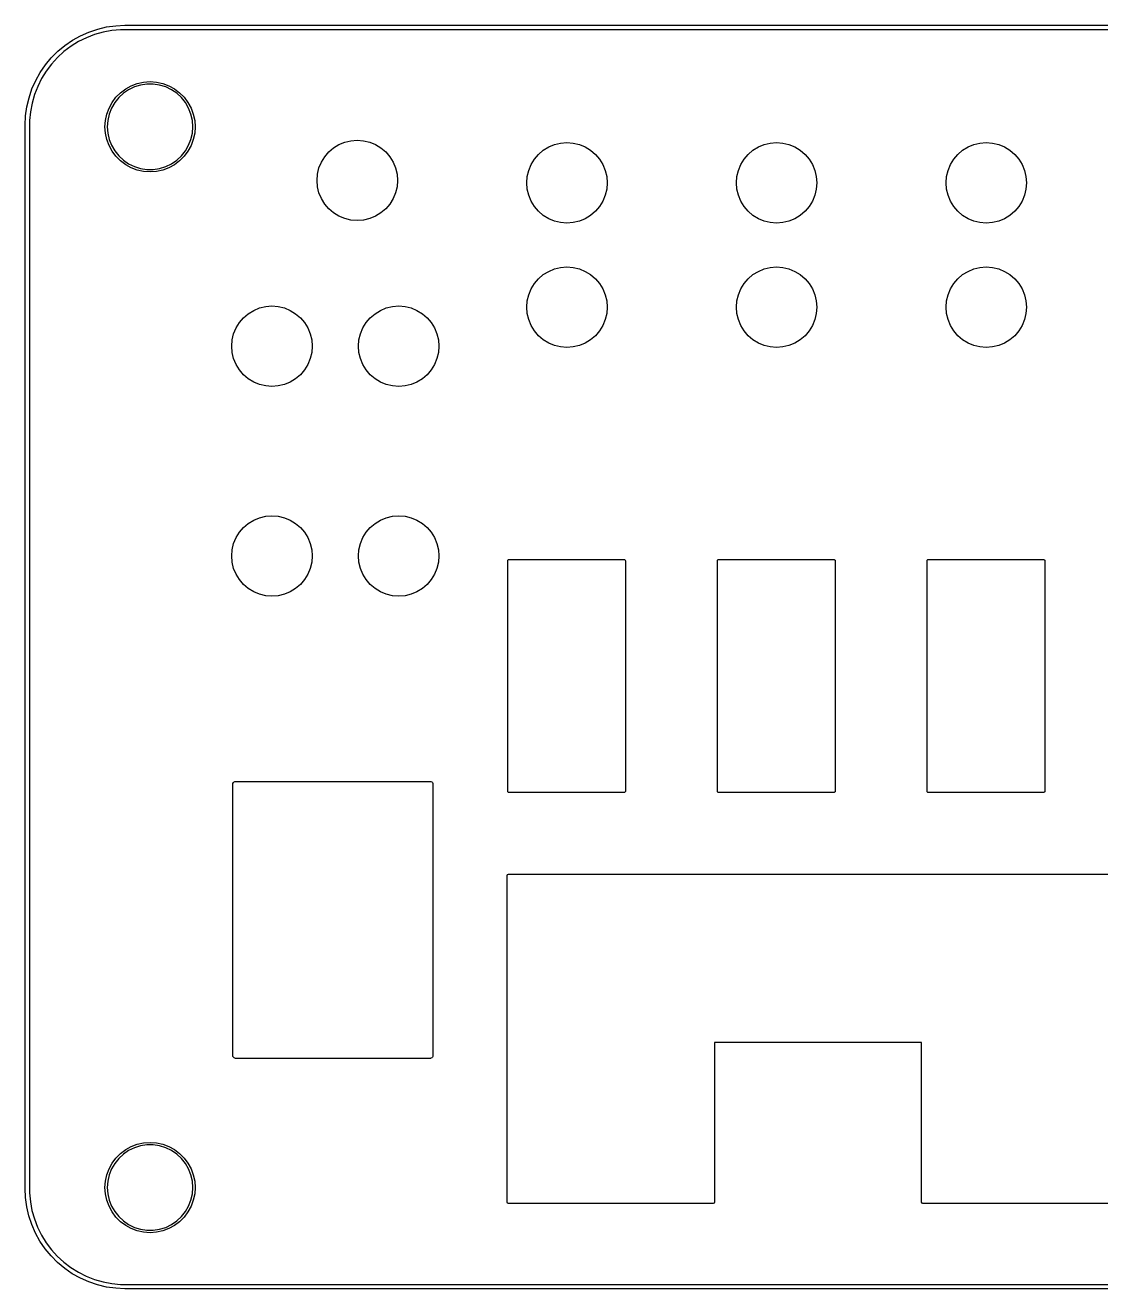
# Model space of a CAD drawing. Header units: millimetres. Extents: x 1.4 to 7.92, y -2.97 to -0.93.
# Drawn here: x 1.401 to 3.138, y -2.974 to -0.935 of the extents above; entities that cross this region are included whole.
import ezdxf

# ---------------------------------------------------------------- set-up
doc = ezdxf.new("R2010")
doc.units = ezdxf.units.MM
doc.layers.get('0').update_dxf_attribs({"linetype": 'CONTINUOUS', "lineweight": 25})
doc.layers.add('BLACK', color=3, linetype='CONTINUOUS')

msp = doc.modelspace()

# ---------------------------------------------------------------- linework, layer by layer
at = {"color": 3, "linetype": 'CONTINUOUS', "lineweight": -3}
msp.add_line((2.0591, -2.1595), (2.0591, -2.5984), dxfattribs=at)
at = {"layer": 'BLACK', "linetype": 'CONTINUOUS'}
for p, q in [((1.5178, -0.9407), (1.5323, -0.9373)), ((1.5323, -0.9373), (1.547, -0.9353)), ((1.547, -0.9353), (1.5619, -0.9346)), ((1.5619, -0.9346), (1.5619, -0.9346)), ((1.5619, -0.9346), (7.7627, -0.9346)), ((1.5619, -0.9346), (1.5619, -0.9346)), ((1.4771, -0.9587), (1.4901, -0.9515)), ((1.4996, -0.9546), (1.4869, -0.961)), ((1.4901, -0.9515), (1.5037, -0.9455)), ((1.5129, -0.9495), (1.4996, -0.9546)), ((1.5037, -0.9455), (1.5178, -0.9407)), ((1.5266, -0.9456), (1.5129, -0.9495)), ((1.5406, -0.943), (1.5266, -0.9456)), ((1.5548, -0.9417), (1.5406, -0.943)), ((1.5619, -0.9417), (1.5548, -0.9417)), ((7.7627, -0.9417), (1.5619, -0.9417)), ((1.5619, -0.9417), (1.5619, -0.9417)), ((1.5619, -0.9417), (1.5619, -0.9417)), ((1.4429, -0.9871), (1.4534, -0.9766)), ((1.4634, -0.9771), (1.4529, -0.9866)), ((1.4534, -0.9766), (1.4648, -0.9671)), ((1.4748, -0.9685), (1.4634, -0.9771)), ((1.4648, -0.9671), (1.4771, -0.9587)), ((1.4869, -0.961), (1.4748, -0.9685)), ((1.425, -1.0108), (1.4334, -0.9986)), ((1.4334, -0.9986), (1.4429, -0.9871)), ((1.4433, -0.9972), (1.4347, -1.0085)), ((1.4529, -0.9866), (1.4433, -0.9972)), ((1.4177, -1.0238), (1.425, -1.0108)), ((1.4347, -1.0085), (1.4272, -1.0206)), ((1.407, -1.0515), (1.4117, -1.0374)), ((1.4117, -1.0374), (1.4177, -1.0238)), ((1.4209, -1.0334), (1.4158, -1.0466)), ((1.4272, -1.0206), (1.4209, -1.0334)), ((1.5547, -1.0434), (1.563, -1.0372)), ((1.5678, -1.0386), (1.5593, -1.0444)), ((1.563, -1.0372), (1.5721, -1.0322)), ((1.5771, -1.0341), (1.5678, -1.0386)), ((1.5721, -1.0322), (1.5818, -1.0285)), ((1.587, -1.0311), (1.5771, -1.0341)), ((1.5818, -1.0285), (1.592, -1.0263)), ((1.5972, -1.0295), (1.587, -1.0311)), ((1.592, -1.0263), (1.6024, -1.0256)), ((1.6075, -1.0295), (1.5972, -1.0295)), ((1.6024, -1.0256), (1.6127, -1.0263)), ((1.6177, -1.0311), (1.6075, -1.0295)), ((1.6127, -1.0263), (1.6229, -1.0285)), ((1.6276, -1.0341), (1.6177, -1.0311)), ((1.6229, -1.0285), (1.6326, -1.0322)), ((1.6369, -1.0386), (1.6276, -1.0341)), ((1.6326, -1.0322), (1.6417, -1.0372)), ((1.6454, -1.0444), (1.6369, -1.0386)), ((1.6417, -1.0372), (1.6501, -1.0434)), ((1.4036, -1.066), (1.407, -1.0515)), ((1.4119, -1.0603), (1.4092, -1.0743)), ((1.4158, -1.0466), (1.4119, -1.0603)), ((1.5361, -1.0682), (1.5411, -1.059)), ((1.5453, -1.0595), (1.5401, -1.0684)), ((1.5411, -1.059), (1.5473, -1.0507)), ((1.5517, -1.0514), (1.5453, -1.0595)), ((1.5473, -1.0507), (1.5547, -1.0434)), ((1.5593, -1.0444), (1.5517, -1.0514)), ((1.653, -1.0514), (1.6454, -1.0444)), ((1.6501, -1.0434), (1.6574, -1.0507)), ((1.6594, -1.0595), (1.653, -1.0514)), ((1.6574, -1.0507), (1.6636, -1.059)), ((1.6646, -1.0684), (1.6594, -1.0595)), ((1.6636, -1.059), (1.6686, -1.0682)), ((1.4008, -1.0956), (1.4015, -1.0807)), ((1.4015, -1.0807), (1.4036, -1.066)), ((1.4092, -1.0743), (1.4079, -1.0885)), ((1.5303, -1.0881), (1.5325, -1.0779)), ((1.5325, -1.0779), (1.5361, -1.0682)), ((1.5363, -1.0781), (1.534, -1.0881)), ((1.5401, -1.0684), (1.5363, -1.0781)), ((1.6684, -1.0781), (1.6646, -1.0684)), ((1.6707, -1.0881), (1.6684, -1.0781)), ((1.6686, -1.0682), (1.6722, -1.0779)), ((1.6722, -1.0779), (1.6745, -1.0881)), ((1.4008, -2.8124), (1.4008, -1.0956)), ((1.4008, -1.0956), (1.4008, -1.0956)), ((1.4079, -1.0885), (1.4079, -1.0956)), ((1.4079, -1.0956), (1.4079, -1.0956)), ((1.4079, -1.0956), (1.4079, -2.8124)), ((1.5295, -1.0984), (1.5303, -1.0881)), ((1.5303, -1.1088), (1.5295, -1.0984)), ((1.534, -1.0881), (1.5333, -1.0984)), ((1.5333, -1.0984), (1.534, -1.1087)), ((1.6715, -1.0984), (1.6707, -1.0881)), ((1.6707, -1.1087), (1.6715, -1.0984)), ((1.6745, -1.0881), (1.6752, -1.0984)), ((1.6752, -1.0984), (1.6745, -1.1088)), ((1.5325, -1.1189), (1.5303, -1.1088)), ((1.5361, -1.1287), (1.5325, -1.1189)), ((1.534, -1.1087), (1.5363, -1.1188)), ((1.5363, -1.1188), (1.5401, -1.1284)), ((1.6646, -1.1284), (1.6684, -1.1188)), ((1.6684, -1.1188), (1.6707, -1.1087)), ((1.6722, -1.1189), (1.6686, -1.1287)), ((1.6745, -1.1088), (1.6722, -1.1189)), ((1.9169, -1.1233), (1.9268, -1.1209)), ((1.9268, -1.1209), (1.937, -1.1201)), ((1.937, -1.1201), (1.9472, -1.1209)), ((1.9472, -1.1209), (1.9571, -1.1233)), ((1.5411, -1.1378), (1.5361, -1.1287)), ((1.5401, -1.1284), (1.5453, -1.1373)), ((1.5473, -1.1461), (1.5411, -1.1378)), ((1.5453, -1.1373), (1.5517, -1.1454)), ((1.653, -1.1454), (1.6594, -1.1373)), ((1.6636, -1.1378), (1.6574, -1.1461)), ((1.6594, -1.1373), (1.6646, -1.1284)), ((1.6686, -1.1287), (1.6636, -1.1378)), ((1.8845, -1.1469), (1.8911, -1.1391)), ((1.8911, -1.1391), (1.8988, -1.1325)), ((1.8988, -1.1325), (1.9075, -1.1272)), ((1.9075, -1.1272), (1.9169, -1.1233)), ((1.9571, -1.1233), (1.9665, -1.1272)), ((1.9665, -1.1272), (1.9752, -1.1325)), ((1.9752, -1.1325), (1.9829, -1.1391)), ((1.9829, -1.1391), (1.9896, -1.1469)), ((2.2297, -1.143), (2.2374, -1.1364)), ((2.2374, -1.1364), (2.2461, -1.1311)), ((2.2461, -1.1311), (2.2555, -1.1272)), ((2.2555, -1.1272), (2.2654, -1.1248)), ((2.2654, -1.1248), (2.2756, -1.124)), ((2.2756, -1.124), (2.2858, -1.1248)), ((2.2858, -1.1248), (2.2957, -1.1272)), ((2.2957, -1.1272), (2.3051, -1.1311)), ((2.3051, -1.1311), (2.3138, -1.1364)), ((2.3138, -1.1364), (2.3215, -1.143)), ((2.5682, -1.143), (2.576, -1.1364)), ((2.576, -1.1364), (2.5847, -1.1311)), ((2.5847, -1.1311), (2.5941, -1.1272)), ((2.5941, -1.1272), (2.604, -1.1248)), ((2.604, -1.1248), (2.6142, -1.124)), ((2.6142, -1.124), (2.6243, -1.1248)), ((2.6243, -1.1248), (2.6342, -1.1272)), ((2.6342, -1.1272), (2.6437, -1.1311)), ((2.6437, -1.1311), (2.6524, -1.1364)), ((2.6524, -1.1364), (2.6601, -1.143)), ((2.9068, -1.143), (2.9146, -1.1364)), ((2.9146, -1.1364), (2.9233, -1.1311)), ((2.9233, -1.1311), (2.9327, -1.1272)), ((2.9327, -1.1272), (2.9426, -1.1248)), ((2.9426, -1.1248), (2.9528, -1.124)), ((2.9528, -1.124), (2.9629, -1.1248)), ((2.9629, -1.1248), (2.9728, -1.1272)), ((2.9728, -1.1272), (2.9822, -1.1311)), ((2.9822, -1.1311), (2.9909, -1.1364)), ((2.9909, -1.1364), (2.9987, -1.143)), ((1.5547, -1.1535), (1.5473, -1.1461)), ((1.5517, -1.1454), (1.5593, -1.1524)), ((1.563, -1.1597), (1.5547, -1.1535)), ((1.5593, -1.1524), (1.5678, -1.1583)), ((1.5721, -1.1647), (1.563, -1.1597)), ((1.5678, -1.1583), (1.5771, -1.1627)), ((1.6276, -1.1627), (1.6369, -1.1583)), ((1.6417, -1.1597), (1.6326, -1.1647)), ((1.6369, -1.1583), (1.6454, -1.1524)), ((1.6501, -1.1535), (1.6417, -1.1597)), ((1.6454, -1.1524), (1.653, -1.1454)), ((1.6574, -1.1461), (1.6501, -1.1535)), ((1.8752, -1.165), (1.8791, -1.1555)), ((1.8791, -1.1555), (1.8845, -1.1469)), ((1.9896, -1.1469), (1.9949, -1.1555)), ((1.9949, -1.1555), (1.9988, -1.165)), ((2.2138, -1.1689), (2.2177, -1.1595)), ((2.2177, -1.1595), (2.223, -1.1508)), ((2.223, -1.1508), (2.2297, -1.143)), ((2.3215, -1.143), (2.3281, -1.1508)), ((2.3281, -1.1508), (2.3335, -1.1595)), ((2.3335, -1.1595), (2.3374, -1.1689)), ((2.5524, -1.1689), (2.5563, -1.1595)), ((2.5563, -1.1595), (2.5616, -1.1508)), ((2.5616, -1.1508), (2.5682, -1.143)), ((2.6601, -1.143), (2.6667, -1.1508)), ((2.6667, -1.1508), (2.6721, -1.1595)), ((2.6721, -1.1595), (2.676, -1.1689)), ((2.891, -1.1689), (2.8949, -1.1595)), ((2.8949, -1.1595), (2.9002, -1.1508)), ((2.9002, -1.1508), (2.9068, -1.143)), ((2.9987, -1.143), (3.0053, -1.1508)), ((3.0053, -1.1508), (3.0106, -1.1595)), ((3.0106, -1.1595), (3.0145, -1.1689)), ((1.5818, -1.1683), (1.5721, -1.1647)), ((1.5771, -1.1627), (1.587, -1.1658)), ((1.592, -1.1705), (1.5818, -1.1683)), ((1.587, -1.1658), (1.5972, -1.1673)), ((1.6024, -1.1713), (1.592, -1.1705)), ((1.5972, -1.1673), (1.6075, -1.1673)), ((1.6127, -1.1705), (1.6024, -1.1713)), ((1.6075, -1.1673), (1.6177, -1.1658)), ((1.6229, -1.1683), (1.6127, -1.1705)), ((1.6177, -1.1658), (1.6276, -1.1627)), ((1.6326, -1.1647), (1.6229, -1.1683)), ((1.872, -1.185), (1.8728, -1.1749)), ((1.8728, -1.1749), (1.8752, -1.165)), ((1.9988, -1.165), (2.0012, -1.1749)), ((2.0012, -1.1749), (2.002, -1.185)), ((2.2106, -1.189), (2.2114, -1.1788)), ((2.2114, -1.1788), (2.2138, -1.1689)), ((2.3374, -1.1689), (2.3398, -1.1788)), ((2.3398, -1.1788), (2.3406, -1.189)), ((2.5492, -1.189), (2.55, -1.1788)), ((2.55, -1.1788), (2.5524, -1.1689)), ((2.676, -1.1689), (2.6783, -1.1788)), ((2.6783, -1.1788), (2.6791, -1.189)), ((2.8878, -1.189), (2.8886, -1.1788)), ((2.8886, -1.1788), (2.891, -1.1689)), ((3.0145, -1.1689), (3.0169, -1.1788)), ((3.0169, -1.1788), (3.0177, -1.189)), ((1.8728, -1.1952), (1.872, -1.185)), ((1.8752, -1.2051), (1.8728, -1.1952)), ((2.0012, -1.1952), (1.9988, -1.2051)), ((2.002, -1.185), (2.0012, -1.1952)), ((2.2114, -1.1991), (2.2106, -1.189)), ((2.2138, -1.2091), (2.2114, -1.1991)), ((2.3398, -1.1991), (2.3374, -1.2091)), ((2.3406, -1.189), (2.3398, -1.1991)), ((2.55, -1.1991), (2.5492, -1.189)), ((2.5524, -1.2091), (2.55, -1.1991)), ((2.6783, -1.1991), (2.676, -1.2091)), ((2.6791, -1.189), (2.6783, -1.1991)), ((2.8886, -1.1991), (2.8878, -1.189)), ((2.891, -1.2091), (2.8886, -1.1991)), ((3.0169, -1.1991), (3.0145, -1.2091)), ((3.0177, -1.189), (3.0169, -1.1991)), ((1.8791, -1.2145), (1.8752, -1.2051)), ((1.8845, -1.2232), (1.8791, -1.2145)), ((1.8911, -1.231), (1.8845, -1.2232)), ((1.9896, -1.2232), (1.9829, -1.231)), ((1.9949, -1.2145), (1.9896, -1.2232)), ((1.9988, -1.2051), (1.9949, -1.2145)), ((2.2177, -1.2185), (2.2138, -1.2091)), ((2.223, -1.2272), (2.2177, -1.2185)), ((2.3335, -1.2185), (2.3281, -1.2272)), ((2.3374, -1.2091), (2.3335, -1.2185)), ((2.5563, -1.2185), (2.5524, -1.2091)), ((2.5616, -1.2272), (2.5563, -1.2185)), ((2.6721, -1.2185), (2.6667, -1.2272)), ((2.676, -1.2091), (2.6721, -1.2185)), ((2.8949, -1.2185), (2.891, -1.2091)), ((2.9002, -1.2272), (2.8949, -1.2185)), ((3.0106, -1.2185), (3.0053, -1.2272)), ((3.0145, -1.2091), (3.0106, -1.2185)), ((1.8988, -1.2376), (1.8911, -1.231)), ((1.9075, -1.2429), (1.8988, -1.2376)), ((1.9169, -1.2468), (1.9075, -1.2429)), ((1.9665, -1.2429), (1.9571, -1.2468)), ((1.9752, -1.2376), (1.9665, -1.2429)), ((1.9829, -1.231), (1.9752, -1.2376)), ((2.2297, -1.2349), (2.223, -1.2272)), ((2.2374, -1.2415), (2.2297, -1.2349)), ((2.2461, -1.2469), (2.2374, -1.2415)), ((2.3138, -1.2415), (2.3051, -1.2469)), ((2.3215, -1.2349), (2.3138, -1.2415)), ((2.3281, -1.2272), (2.3215, -1.2349)), ((2.5682, -1.2349), (2.5616, -1.2272)), ((2.576, -1.2415), (2.5682, -1.2349)), ((2.5847, -1.2469), (2.576, -1.2415)), ((2.6524, -1.2415), (2.6437, -1.2469)), ((2.6601, -1.2349), (2.6524, -1.2415)), ((2.6667, -1.2272), (2.6601, -1.2349)), ((2.9068, -1.2349), (2.9002, -1.2272)), ((2.9146, -1.2415), (2.9068, -1.2349)), ((2.9233, -1.2469), (2.9146, -1.2415)), ((2.9909, -1.2415), (2.9822, -1.2469)), ((2.9987, -1.2349), (2.9909, -1.2415)), ((3.0053, -1.2272), (2.9987, -1.2349)), ((1.9268, -1.2492), (1.9169, -1.2468)), ((1.937, -1.25), (1.9268, -1.2492)), ((1.9472, -1.2492), (1.937, -1.25)), ((1.9571, -1.2468), (1.9472, -1.2492)), ((2.2555, -1.2508), (2.2461, -1.2469)), ((2.2654, -1.2531), (2.2555, -1.2508)), ((2.2756, -1.2539), (2.2654, -1.2531)), ((2.2858, -1.2531), (2.2756, -1.2539)), ((2.2957, -1.2508), (2.2858, -1.2531)), ((2.3051, -1.2469), (2.2957, -1.2508)), ((2.5941, -1.2508), (2.5847, -1.2469)), ((2.604, -1.2531), (2.5941, -1.2508)), ((2.6142, -1.2539), (2.604, -1.2531)), ((2.6243, -1.2531), (2.6142, -1.2539)), ((2.6342, -1.2508), (2.6243, -1.2531)), ((2.6437, -1.2469), (2.6342, -1.2508)), ((2.9327, -1.2508), (2.9233, -1.2469)), ((2.9426, -1.2531), (2.9327, -1.2508)), ((2.9528, -1.2539), (2.9426, -1.2531)), ((2.9629, -1.2531), (2.9528, -1.2539)), ((2.9728, -1.2508), (2.9629, -1.2531)), ((2.9822, -1.2469), (2.9728, -1.2508)), ((2.2555, -1.328), (2.2654, -1.3256)), ((2.2654, -1.3256), (2.2756, -1.3248)), ((2.2756, -1.3248), (2.2858, -1.3256)), ((2.2858, -1.3256), (2.2957, -1.328)), ((2.5941, -1.328), (2.604, -1.3256)), ((2.604, -1.3256), (2.6142, -1.3248)), ((2.6142, -1.3248), (2.6243, -1.3256)), ((2.6243, -1.3256), (2.6342, -1.328)), ((2.9327, -1.328), (2.9426, -1.3256)), ((2.9426, -1.3256), (2.9528, -1.3248)), ((2.9528, -1.3248), (2.9629, -1.3256)), ((2.9629, -1.3256), (2.9728, -1.328)), ((2.223, -1.3516), (2.2297, -1.3438)), ((2.2297, -1.3438), (2.2374, -1.3372)), ((2.2374, -1.3372), (2.2461, -1.3319)), ((2.2461, -1.3319), (2.2555, -1.328)), ((2.2957, -1.328), (2.3051, -1.3319)), ((2.3051, -1.3319), (2.3138, -1.3372)), ((2.3138, -1.3372), (2.3215, -1.3438)), ((2.3215, -1.3438), (2.3281, -1.3516)), ((2.5616, -1.3516), (2.5682, -1.3438)), ((2.5682, -1.3438), (2.576, -1.3372)), ((2.576, -1.3372), (2.5847, -1.3319)), ((2.5847, -1.3319), (2.5941, -1.328)), ((2.6342, -1.328), (2.6437, -1.3319)), ((2.6437, -1.3319), (2.6524, -1.3372)), ((2.6524, -1.3372), (2.6601, -1.3438)), ((2.6601, -1.3438), (2.6667, -1.3516)), ((2.9002, -1.3516), (2.9068, -1.3438)), ((2.9068, -1.3438), (2.9146, -1.3372)), ((2.9146, -1.3372), (2.9233, -1.3319)), ((2.9233, -1.3319), (2.9327, -1.328)), ((2.9728, -1.328), (2.9822, -1.3319)), ((2.9822, -1.3319), (2.9909, -1.3372)), ((2.9909, -1.3372), (2.9987, -1.3438)), ((2.9987, -1.3438), (3.0053, -1.3516)), ((2.2138, -1.3697), (2.2177, -1.3603)), ((2.2177, -1.3603), (2.223, -1.3516)), ((2.3281, -1.3516), (2.3335, -1.3603)), ((2.3335, -1.3603), (2.3374, -1.3697)), ((2.5524, -1.3697), (2.5563, -1.3603)), ((2.5563, -1.3603), (2.5616, -1.3516)), ((2.6667, -1.3516), (2.6721, -1.3603)), ((2.6721, -1.3603), (2.676, -1.3697)), ((2.891, -1.3697), (2.8949, -1.3603)), ((2.8949, -1.3603), (2.9002, -1.3516)), ((3.0053, -1.3516), (3.0106, -1.3603)), ((3.0106, -1.3603), (3.0145, -1.3697)), ((2.2106, -1.3898), (2.2114, -1.3796)), ((2.2114, -1.3796), (2.2138, -1.3697)), ((2.3374, -1.3697), (2.3398, -1.3796)), ((2.3398, -1.3796), (2.3406, -1.3898)), ((2.5492, -1.3898), (2.55, -1.3796)), ((2.55, -1.3796), (2.5524, -1.3697)), ((2.676, -1.3697), (2.6783, -1.3796)), ((2.6783, -1.3796), (2.6791, -1.3898)), ((2.8878, -1.3898), (2.8886, -1.3796)), ((2.8886, -1.3796), (2.891, -1.3697)), ((3.0145, -1.3697), (3.0169, -1.3796)), ((3.0169, -1.3796), (3.0177, -1.3898)), ((1.7467, -1.4146), (1.7533, -1.4068)), ((1.7533, -1.4068), (1.761, -1.4002)), ((1.761, -1.4002), (1.7697, -1.3949)), ((1.7697, -1.3949), (1.7791, -1.391)), ((1.7791, -1.391), (1.7891, -1.3886)), ((1.7891, -1.3886), (1.7992, -1.3878)), ((1.7992, -1.3878), (1.8094, -1.3886)), ((1.8094, -1.3886), (1.8193, -1.391)), ((1.8193, -1.391), (1.8287, -1.3949)), ((1.8287, -1.3949), (1.8374, -1.4002)), ((1.8374, -1.4002), (1.8451, -1.4068)), ((1.8451, -1.4068), (1.8518, -1.4146)), ((1.9514, -1.4146), (1.958, -1.4068)), ((1.958, -1.4068), (1.9658, -1.4002)), ((1.9658, -1.4002), (1.9744, -1.3949)), ((1.9744, -1.3949), (1.9839, -1.391)), ((1.9839, -1.391), (1.9938, -1.3886)), ((1.9938, -1.3886), (2.0039, -1.3878)), ((2.0039, -1.3878), (2.0141, -1.3886)), ((2.0141, -1.3886), (2.024, -1.391)), ((2.024, -1.391), (2.0334, -1.3949)), ((2.0334, -1.3949), (2.0421, -1.4002)), ((2.0421, -1.4002), (2.0499, -1.4068)), ((2.0499, -1.4068), (2.0565, -1.4146)), ((2.2114, -1.3999), (2.2106, -1.3898)), ((2.2138, -1.4098), (2.2114, -1.3999)), ((2.3398, -1.3999), (2.3374, -1.4098)), ((2.3406, -1.3898), (2.3398, -1.3999)), ((2.55, -1.3999), (2.5492, -1.3898)), ((2.5524, -1.4098), (2.55, -1.3999)), ((2.6783, -1.3999), (2.676, -1.4098)), ((2.6791, -1.3898), (2.6783, -1.3999)), ((2.8886, -1.3999), (2.8878, -1.3898)), ((2.891, -1.4098), (2.8886, -1.3999)), ((3.0169, -1.3999), (3.0145, -1.4098)), ((3.0177, -1.3898), (3.0169, -1.3999)), ((1.7374, -1.4327), (1.7413, -1.4233)), ((1.7413, -1.4233), (1.7467, -1.4146)), ((1.8518, -1.4146), (1.8571, -1.4233)), ((1.8571, -1.4233), (1.861, -1.4327)), ((1.9422, -1.4327), (1.9461, -1.4233)), ((1.9461, -1.4233), (1.9514, -1.4146)), ((2.0565, -1.4146), (2.0618, -1.4233)), ((2.0618, -1.4233), (2.0657, -1.4327)), ((2.2177, -1.4193), (2.2138, -1.4098)), ((2.223, -1.4279), (2.2177, -1.4193)), ((2.3335, -1.4193), (2.3281, -1.4279)), ((2.3374, -1.4098), (2.3335, -1.4193)), ((2.5563, -1.4193), (2.5524, -1.4098)), ((2.5616, -1.4279), (2.5563, -1.4193)), ((2.6721, -1.4193), (2.6667, -1.4279)), ((2.676, -1.4098), (2.6721, -1.4193)), ((2.8949, -1.4193), (2.891, -1.4098)), ((2.9002, -1.4279), (2.8949, -1.4193)), ((3.0106, -1.4193), (3.0053, -1.4279)), ((3.0145, -1.4098), (3.0106, -1.4193)), ((1.7343, -1.4528), (1.7351, -1.4426)), ((1.7351, -1.4426), (1.7374, -1.4327)), ((1.861, -1.4327), (1.8634, -1.4426)), ((1.8634, -1.4426), (1.8642, -1.4528)), ((1.939, -1.4528), (1.9398, -1.4426)), ((1.9398, -1.4426), (1.9422, -1.4327)), ((2.0657, -1.4327), (2.0681, -1.4426)), ((2.0681, -1.4426), (2.0689, -1.4528)), ((2.2297, -1.4357), (2.223, -1.4279)), ((2.2374, -1.4423), (2.2297, -1.4357)), ((2.2461, -1.4476), (2.2374, -1.4423)), ((2.2555, -1.4515), (2.2461, -1.4476)), ((2.3051, -1.4476), (2.2957, -1.4515)), ((2.3138, -1.4423), (2.3051, -1.4476)), ((2.3215, -1.4357), (2.3138, -1.4423)), ((2.3281, -1.4279), (2.3215, -1.4357)), ((2.5682, -1.4357), (2.5616, -1.4279)), ((2.576, -1.4423), (2.5682, -1.4357)), ((2.5847, -1.4476), (2.576, -1.4423)), ((2.5941, -1.4515), (2.5847, -1.4476)), ((2.6437, -1.4476), (2.6342, -1.4515)), ((2.6524, -1.4423), (2.6437, -1.4476)), ((2.6601, -1.4357), (2.6524, -1.4423)), ((2.6667, -1.4279), (2.6601, -1.4357)), ((2.9068, -1.4357), (2.9002, -1.4279)), ((2.9146, -1.4423), (2.9068, -1.4357)), ((2.9233, -1.4476), (2.9146, -1.4423)), ((2.9327, -1.4515), (2.9233, -1.4476)), ((2.9822, -1.4476), (2.9728, -1.4515)), ((2.9909, -1.4423), (2.9822, -1.4476)), ((2.9987, -1.4357), (2.9909, -1.4423)), ((3.0053, -1.4279), (2.9987, -1.4357)), ((1.7351, -1.4629), (1.7343, -1.4528)), ((1.7374, -1.4728), (1.7351, -1.4629)), ((1.8634, -1.4629), (1.861, -1.4728)), ((1.8642, -1.4528), (1.8634, -1.4629)), ((1.9398, -1.4629), (1.939, -1.4528)), ((1.9422, -1.4728), (1.9398, -1.4629)), ((2.0681, -1.4629), (2.0657, -1.4728)), ((2.0689, -1.4528), (2.0681, -1.4629)), ((2.2654, -1.4539), (2.2555, -1.4515)), ((2.2756, -1.4547), (2.2654, -1.4539)), ((2.2858, -1.4539), (2.2756, -1.4547)), ((2.2957, -1.4515), (2.2858, -1.4539)), ((2.604, -1.4539), (2.5941, -1.4515)), ((2.6142, -1.4547), (2.604, -1.4539)), ((2.6243, -1.4539), (2.6142, -1.4547)), ((2.6342, -1.4515), (2.6243, -1.4539)), ((2.9426, -1.4539), (2.9327, -1.4515)), ((2.9528, -1.4547), (2.9426, -1.4539)), ((2.9629, -1.4539), (2.9528, -1.4547)), ((2.9728, -1.4515), (2.9629, -1.4539)), ((1.7413, -1.4822), (1.7374, -1.4728)), ((1.7467, -1.4909), (1.7413, -1.4822)), ((1.8571, -1.4822), (1.8518, -1.4909)), ((1.861, -1.4728), (1.8571, -1.4822)), ((1.9461, -1.4822), (1.9422, -1.4728)), ((1.9514, -1.4909), (1.9461, -1.4822)), ((2.0618, -1.4822), (2.0565, -1.4909)), ((2.0657, -1.4728), (2.0618, -1.4822)), ((1.7533, -1.4987), (1.7467, -1.4909)), ((1.761, -1.5053), (1.7533, -1.4987)), ((1.7697, -1.5106), (1.761, -1.5053)), ((1.8374, -1.5053), (1.8287, -1.5106)), ((1.8451, -1.4987), (1.8374, -1.5053)), ((1.8518, -1.4909), (1.8451, -1.4987)), ((1.958, -1.4987), (1.9514, -1.4909)), ((1.9658, -1.5053), (1.958, -1.4987)), ((1.9744, -1.5106), (1.9658, -1.5053)), ((2.0421, -1.5053), (2.0334, -1.5106)), ((2.0499, -1.4987), (2.0421, -1.5053)), ((2.0565, -1.4909), (2.0499, -1.4987)), ((1.7791, -1.5145), (1.7697, -1.5106)), ((1.7891, -1.5169), (1.7791, -1.5145)), ((1.7992, -1.5177), (1.7891, -1.5169)), ((1.8094, -1.5169), (1.7992, -1.5177)), ((1.8193, -1.5145), (1.8094, -1.5169)), ((1.8287, -1.5106), (1.8193, -1.5145)), ((1.9839, -1.5145), (1.9744, -1.5106)), ((1.9938, -1.5169), (1.9839, -1.5145)), ((2.0039, -1.5177), (1.9938, -1.5169)), ((2.0141, -1.5169), (2.0039, -1.5177)), ((2.024, -1.5145), (2.0141, -1.5169)), ((2.0334, -1.5106), (2.024, -1.5145)), ((1.761, -1.7388), (1.7697, -1.7335)), ((1.7697, -1.7335), (1.7791, -1.7296)), ((1.7791, -1.7296), (1.7891, -1.7272)), ((1.7891, -1.7272), (1.7992, -1.7264)), ((1.7992, -1.7264), (1.8094, -1.7272)), ((1.8094, -1.7272), (1.8193, -1.7296)), ((1.8193, -1.7296), (1.8287, -1.7335)), ((1.8287, -1.7335), (1.8374, -1.7388)), ((1.9658, -1.7388), (1.9744, -1.7335)), ((1.9744, -1.7335), (1.9839, -1.7296)), ((1.9839, -1.7296), (1.9938, -1.7272)), ((1.9938, -1.7272), (2.0039, -1.7264)), ((2.0039, -1.7264), (2.0141, -1.7272)), ((2.0141, -1.7272), (2.024, -1.7296)), ((2.024, -1.7296), (2.0334, -1.7335)), ((2.0334, -1.7335), (2.0421, -1.7388)), ((1.7413, -1.7618), (1.7467, -1.7532)), ((1.7467, -1.7532), (1.7533, -1.7454)), ((1.7533, -1.7454), (1.761, -1.7388)), ((1.8374, -1.7388), (1.8451, -1.7454)), ((1.8451, -1.7454), (1.8518, -1.7532)), ((1.8518, -1.7532), (1.8571, -1.7618)), ((1.9461, -1.7618), (1.9514, -1.7532)), ((1.9514, -1.7532), (1.958, -1.7454)), ((1.958, -1.7454), (1.9658, -1.7388)), ((2.0421, -1.7388), (2.0499, -1.7454)), ((2.0499, -1.7454), (2.0565, -1.7532)), ((2.0565, -1.7532), (2.0618, -1.7618)), ((1.7351, -1.7812), (1.7374, -1.7713)), ((1.7374, -1.7713), (1.7413, -1.7618)), ((1.8571, -1.7618), (1.861, -1.7713)), ((1.861, -1.7713), (1.8634, -1.7812)), ((1.9398, -1.7812), (1.9422, -1.7713)), ((1.9422, -1.7713), (1.9461, -1.7618)), ((2.0618, -1.7618), (2.0657, -1.7713)), ((2.0657, -1.7713), (2.0681, -1.7812)), ((1.7343, -1.7913), (1.7351, -1.7812)), ((1.7351, -1.8015), (1.7343, -1.7913)), ((1.8634, -1.7812), (1.8642, -1.7913)), ((1.8642, -1.7913), (1.8634, -1.8015)), ((1.939, -1.7913), (1.9398, -1.7812)), ((1.9398, -1.8015), (1.939, -1.7913)), ((2.0681, -1.7812), (2.0689, -1.7913)), ((2.0689, -1.7913), (2.0681, -1.8015)), ((1.7374, -1.8114), (1.7351, -1.8015)), ((1.7413, -1.8208), (1.7374, -1.8114)), ((1.861, -1.8114), (1.8571, -1.8208)), ((1.8634, -1.8015), (1.861, -1.8114)), ((1.9422, -1.8114), (1.9398, -1.8015)), ((1.9461, -1.8208), (1.9422, -1.8114)), ((2.0657, -1.8114), (2.0618, -1.8208)), ((2.0681, -1.8015), (2.0657, -1.8114)), ((2.1799, -1.799), (2.1801, -1.7983)), ((2.1799, -2.1715), (2.1799, -1.799)), ((2.1801, -1.7983), (2.1811, -1.7972)), ((2.1811, -1.7972), (2.1819, -1.797)), ((2.1819, -1.797), (2.3681, -1.797)), ((2.3681, -1.797), (2.3689, -1.7972)), ((2.3689, -1.7972), (2.3699, -1.7983)), ((2.3699, -1.7983), (2.3701, -1.799)), ((2.3701, -1.799), (2.3701, -2.1715)), ((2.5185, -1.799), (2.5187, -1.7983)), ((2.5185, -2.1715), (2.5185, -1.799)), ((2.5187, -1.7983), (2.5197, -1.7972)), ((2.5197, -1.7972), (2.5205, -1.797)), ((2.5205, -1.797), (2.7067, -1.797)), ((2.7067, -1.797), (2.7074, -1.7972)), ((2.7074, -1.7972), (2.7085, -1.7983)), ((2.7085, -1.7983), (2.7087, -1.799)), ((2.7087, -1.799), (2.7087, -2.1715)), ((2.8571, -1.799), (2.8572, -1.7983)), ((2.8571, -2.1715), (2.8571, -1.799)), ((2.8572, -1.7983), (2.8583, -1.7972)), ((2.8583, -1.7972), (2.8591, -1.797)), ((2.8591, -1.797), (3.0453, -1.797)), ((3.0453, -1.797), (3.046, -1.7972)), ((3.046, -1.7972), (3.0471, -1.7983)), ((3.0471, -1.7983), (3.0472, -1.799)), ((3.0472, -1.799), (3.0472, -2.1715)), ((1.7467, -1.8295), (1.7413, -1.8208)), ((1.7533, -1.8373), (1.7467, -1.8295)), ((1.8518, -1.8295), (1.8451, -1.8373)), ((1.8571, -1.8208), (1.8518, -1.8295)), ((1.9514, -1.8295), (1.9461, -1.8208)), ((1.958, -1.8373), (1.9514, -1.8295)), ((2.0565, -1.8295), (2.0499, -1.8373)), ((2.0618, -1.8208), (2.0565, -1.8295)), ((1.761, -1.8439), (1.7533, -1.8373)), ((1.7697, -1.8492), (1.761, -1.8439)), ((1.7791, -1.8531), (1.7697, -1.8492)), ((1.7891, -1.8555), (1.7791, -1.8531)), ((1.7992, -1.8563), (1.7891, -1.8555)), ((1.8094, -1.8555), (1.7992, -1.8563)), ((1.8193, -1.8531), (1.8094, -1.8555)), ((1.8287, -1.8492), (1.8193, -1.8531)), ((1.8374, -1.8439), (1.8287, -1.8492)), ((1.8451, -1.8373), (1.8374, -1.8439)), ((1.9658, -1.8439), (1.958, -1.8373)), ((1.9744, -1.8492), (1.9658, -1.8439)), ((1.9839, -1.8531), (1.9744, -1.8492)), ((1.9938, -1.8555), (1.9839, -1.8531)), ((2.0039, -1.8563), (1.9938, -1.8555)), ((2.0141, -1.8555), (2.0039, -1.8563)), ((2.024, -1.8531), (2.0141, -1.8555)), ((2.0334, -1.8492), (2.024, -1.8531)), ((2.0421, -1.8439), (2.0334, -1.8492)), ((2.0499, -1.8373), (2.0421, -1.8439)), ((1.7362, -2.1594), (1.7363, -2.1587)), ((1.7362, -2.1594), (1.7363, -2.1587)), ((1.7362, -2.5984), (1.7362, -2.1594)), ((1.7362, -2.5984), (1.7362, -2.1594)), ((1.7363, -2.1587), (1.7369, -2.1573)), ((1.7363, -2.1587), (1.7369, -2.1573)), ((1.7369, -2.1573), (1.738, -2.1562)), ((1.7369, -2.1573), (1.738, -2.1562)), ((1.738, -2.1562), (1.7394, -2.1556)), ((1.738, -2.1562), (1.7394, -2.1556)), ((1.7394, -2.1556), (1.7402, -2.1555)), ((1.7394, -2.1556), (1.7402, -2.1555)), ((1.7402, -2.1555), (2.0551, -2.1555)), ((1.7402, -2.1555), (2.0551, -2.1555)), ((2.0551, -2.1555), (2.0559, -2.1556)), ((2.0551, -2.1555), (2.0559, -2.1556)), ((2.0559, -2.1556), (2.0573, -2.1562)), ((2.0559, -2.1556), (2.0573, -2.1562)), ((2.0573, -2.1562), (2.0584, -2.1573)), ((2.0573, -2.1562), (2.0584, -2.1573)), ((2.0584, -2.1573), (2.059, -2.1587)), ((2.0584, -2.1573), (2.059, -2.1587)), ((2.059, -2.1587), (2.0591, -2.1594)), ((2.059, -2.1587), (2.0591, -2.1594)), ((2.0591, -2.1594), (2.0591, -2.5984)), ((2.1801, -2.1722), (2.1799, -2.1715)), ((2.1811, -2.1733), (2.1801, -2.1722)), ((2.1819, -2.1734), (2.1811, -2.1733)), ((2.3681, -2.1734), (2.1819, -2.1734)), ((2.3689, -2.1733), (2.3681, -2.1734)), ((2.3699, -2.1722), (2.3689, -2.1733)), ((2.3701, -2.1715), (2.3699, -2.1722)), ((2.5187, -2.1722), (2.5185, -2.1715)), ((2.5197, -2.1733), (2.5187, -2.1722)), ((2.5205, -2.1734), (2.5197, -2.1733)), ((2.7067, -2.1734), (2.5205, -2.1734)), ((2.7074, -2.1733), (2.7067, -2.1734)), ((2.7085, -2.1722), (2.7074, -2.1733)), ((2.7087, -2.1715), (2.7085, -2.1722)), ((2.8572, -2.1722), (2.8571, -2.1715)), ((2.8583, -2.1733), (2.8572, -2.1722)), ((2.8591, -2.1734), (2.8583, -2.1733)), ((3.0453, -2.1734), (2.8591, -2.1734)), ((3.046, -2.1733), (3.0453, -2.1734)), ((3.0471, -2.1722), (3.046, -2.1733)), ((3.0472, -2.1715), (3.0471, -2.1722)), ((2.1791, -2.3071), (2.1797, -2.3057)), ((2.1791, -2.8346), (2.1791, -2.3071)), ((2.1797, -2.3057), (2.1811, -2.3051)), ((2.1811, -2.3051), (4.8583, -2.3051)), ((2.8484, -2.5768), (2.5138, -2.5768)), ((2.5138, -2.5768), (2.5138, -2.8346)), ((2.8484, -2.8346), (2.8484, -2.5768)), ((1.7363, -2.5992), (1.7362, -2.5984)), ((1.7363, -2.5992), (1.7362, -2.5984)), ((1.7369, -2.6006), (1.7363, -2.5992)), ((1.7369, -2.6006), (1.7363, -2.5992)), ((1.738, -2.6017), (1.7369, -2.6006)), ((1.738, -2.6017), (1.7369, -2.6006)), ((1.7394, -2.6023), (1.738, -2.6017)), ((1.7394, -2.6023), (1.738, -2.6017)), ((1.7402, -2.6024), (1.7394, -2.6023)), ((1.7402, -2.6024), (1.7394, -2.6023)), ((2.0551, -2.6024), (1.7402, -2.6024)), ((2.0551, -2.6024), (1.7402, -2.6024)), ((2.0559, -2.6023), (2.0551, -2.6024)), ((2.0559, -2.6023), (2.0551, -2.6024)), ((2.0573, -2.6017), (2.0559, -2.6023)), ((2.0573, -2.6017), (2.0559, -2.6023)), ((2.0584, -2.6006), (2.0573, -2.6017)), ((2.0584, -2.6006), (2.0573, -2.6017)), ((2.059, -2.5992), (2.0584, -2.6006)), ((2.059, -2.5992), (2.0584, -2.6006)), ((2.0591, -2.5984), (2.059, -2.5992)), ((2.0591, -2.5984), (2.059, -2.5992)), ((1.5547, -2.756), (1.563, -2.7498)), ((1.5678, -2.7512), (1.5593, -2.757)), ((1.563, -2.7498), (1.5721, -2.7448)), ((1.5771, -2.7467), (1.5678, -2.7512)), ((1.5721, -2.7448), (1.5818, -2.7411)), ((1.587, -2.7437), (1.5771, -2.7467)), ((1.5818, -2.7411), (1.592, -2.7389)), ((1.5972, -2.7421), (1.587, -2.7437)), ((1.592, -2.7389), (1.6024, -2.7382)), ((1.6075, -2.7421), (1.5972, -2.7421)), ((1.6024, -2.7382), (1.6127, -2.7389)), ((1.6177, -2.7437), (1.6075, -2.7421)), ((1.6127, -2.7389), (1.6229, -2.7411)), ((1.6276, -2.7467), (1.6177, -2.7437)), ((1.6229, -2.7411), (1.6326, -2.7448)), ((1.6369, -2.7512), (1.6276, -2.7467)), ((1.6326, -2.7448), (1.6417, -2.7498)), ((1.6454, -2.757), (1.6369, -2.7512)), ((1.6417, -2.7498), (1.6501, -2.756)), ((1.5361, -2.7808), (1.5411, -2.7716)), ((1.5453, -2.7721), (1.5401, -2.781)), ((1.5411, -2.7716), (1.5473, -2.7633)), ((1.5517, -2.764), (1.5453, -2.7721)), ((1.5473, -2.7633), (1.5547, -2.756)), ((1.5593, -2.757), (1.5517, -2.764)), ((1.653, -2.764), (1.6454, -2.757)), ((1.6501, -2.756), (1.6574, -2.7633)), ((1.6594, -2.7721), (1.653, -2.764)), ((1.6574, -2.7633), (1.6636, -2.7716)), ((1.6646, -2.781), (1.6594, -2.7721)), ((1.6636, -2.7716), (1.6686, -2.7808)), ((1.5303, -2.8007), (1.5325, -2.7905)), ((1.5325, -2.7905), (1.5361, -2.7808)), ((1.5363, -2.7907), (1.534, -2.8007)), ((1.5401, -2.781), (1.5363, -2.7907)), ((1.6684, -2.7907), (1.6646, -2.781)), ((1.6707, -2.8007), (1.6684, -2.7907)), ((1.6686, -2.7808), (1.6722, -2.7905)), ((1.6722, -2.7905), (1.6745, -2.8007)), ((1.4015, -2.8273), (1.4008, -2.8124)), ((1.4008, -2.8124), (1.4008, -2.8124)), ((1.4079, -2.8124), (1.4079, -2.8124)), ((1.4079, -2.8124), (1.4079, -2.8124)), ((1.4079, -2.8124), (1.4079, -2.8124)), ((1.4079, -2.8124), (1.4079, -2.8196)), ((1.5295, -2.811), (1.5303, -2.8007)), ((1.5303, -2.8214), (1.5295, -2.811)), ((1.534, -2.8007), (1.5333, -2.811)), ((1.5333, -2.811), (1.534, -2.8213)), ((1.6715, -2.811), (1.6707, -2.8007)), ((1.6707, -2.8213), (1.6715, -2.811)), ((1.6745, -2.8007), (1.6752, -2.811)), ((1.6752, -2.811), (1.6745, -2.8214)), ((1.4034, -2.8421), (1.4015, -2.8273)), ((1.4079, -2.8196), (1.4091, -2.8338)), ((1.4091, -2.8338), (1.4117, -2.8479)), ((1.5325, -2.8315), (1.5303, -2.8214)), ((1.5361, -2.8413), (1.5325, -2.8315)), ((1.534, -2.8213), (1.5363, -2.8314)), ((1.5363, -2.8314), (1.5401, -2.841)), ((1.6646, -2.841), (1.6684, -2.8314)), ((1.6684, -2.8314), (1.6707, -2.8213)), ((1.6722, -2.8315), (1.6686, -2.8413)), ((1.6745, -2.8214), (1.6722, -2.8315)), ((2.1797, -2.836), (2.1791, -2.8346)), ((2.5138, -2.8346), (2.5132, -2.836)), ((2.849, -2.836), (2.8484, -2.8346)), ((1.4068, -2.8566), (1.4034, -2.8421)), ((1.4117, -2.8479), (1.4155, -2.8616)), ((1.5411, -2.8504), (1.5361, -2.8413)), ((1.5401, -2.841), (1.5453, -2.8499)), ((1.5473, -2.8587), (1.5411, -2.8504)), ((1.5453, -2.8499), (1.5517, -2.858)), ((1.653, -2.858), (1.6594, -2.8499)), ((1.6636, -2.8504), (1.6574, -2.8587)), ((1.6594, -2.8499), (1.6646, -2.841)), ((1.6686, -2.8413), (1.6636, -2.8504)), ((2.1811, -2.8366), (2.1797, -2.836)), ((2.5118, -2.8366), (2.1811, -2.8366)), ((2.5132, -2.836), (2.5118, -2.8366)), ((2.8504, -2.8366), (2.849, -2.836)), ((4.189, -2.8366), (2.8504, -2.8366)), ((1.4115, -2.8708), (1.4068, -2.8566)), ((1.4174, -2.8845), (1.4115, -2.8708)), ((1.4155, -2.8616), (1.4206, -2.875)), ((1.4206, -2.875), (1.427, -2.8878)), ((1.5547, -2.8661), (1.5473, -2.8587)), ((1.5517, -2.858), (1.5593, -2.865)), ((1.563, -2.8723), (1.5547, -2.8661)), ((1.5593, -2.865), (1.5678, -2.8709)), ((1.5721, -2.8773), (1.563, -2.8723)), ((1.5678, -2.8709), (1.5771, -2.8753)), ((1.5771, -2.8753), (1.587, -2.8784)), ((1.6177, -2.8784), (1.6276, -2.8753)), ((1.6276, -2.8753), (1.6369, -2.8709)), ((1.6417, -2.8723), (1.6326, -2.8773)), ((1.6369, -2.8709), (1.6454, -2.865)), ((1.6501, -2.8661), (1.6417, -2.8723)), ((1.6454, -2.865), (1.653, -2.858)), ((1.6574, -2.8587), (1.6501, -2.8661)), ((1.4246, -2.8976), (1.4174, -2.8845)), ((1.427, -2.8878), (1.4344, -2.9)), ((1.5818, -2.8809), (1.5721, -2.8773)), ((1.592, -2.8831), (1.5818, -2.8809)), ((1.587, -2.8784), (1.5972, -2.8799)), ((1.6024, -2.8839), (1.592, -2.8831)), ((1.5972, -2.8799), (1.6075, -2.8799)), ((1.6127, -2.8831), (1.6024, -2.8839)), ((1.6075, -2.8799), (1.6177, -2.8784)), ((1.6229, -2.8809), (1.6127, -2.8831)), ((1.6326, -2.8773), (1.6229, -2.8809)), ((1.433, -2.9099), (1.4246, -2.8976)), ((1.4425, -2.9214), (1.433, -2.9099)), ((1.4344, -2.9), (1.443, -2.9114)), ((1.443, -2.9114), (1.4526, -2.922)), ((1.4531, -2.932), (1.4425, -2.9214)), ((1.4526, -2.922), (1.4631, -2.9316)), ((1.4645, -2.9416), (1.4531, -2.932)), ((1.4631, -2.9316), (1.4745, -2.9403)), ((1.4768, -2.9501), (1.4645, -2.9416)), ((1.4745, -2.9403), (1.4866, -2.9478)), ((1.4899, -2.9573), (1.4768, -2.9501)), ((1.4866, -2.9478), (1.4994, -2.9542)), ((1.5035, -2.9634), (1.4899, -2.9573)), ((1.4994, -2.9542), (1.5127, -2.9594)), ((1.5176, -2.9682), (1.5035, -2.9634)), ((1.5127, -2.9594), (1.5265, -2.9633)), ((1.5322, -2.9716), (1.5176, -2.9682)), ((1.5265, -2.9633), (1.5405, -2.9659)), ((1.547, -2.9737), (1.5322, -2.9716)), ((1.5405, -2.9659), (1.5547, -2.9673)), ((1.5619, -2.9743), (1.547, -2.9737)), ((1.5547, -2.9673), (1.5619, -2.9673)), ((1.5619, -2.9673), (7.7627, -2.9673)), ((7.7627, -2.9743), (1.5619, -2.9743)), ((1.5619, -2.9743), (1.5619, -2.9743)), ((1.5619, -2.9743), (1.5619, -2.9743))]:
    msp.add_line(p, q, dxfattribs=at)

doc.saveas('drawing.dxf')
